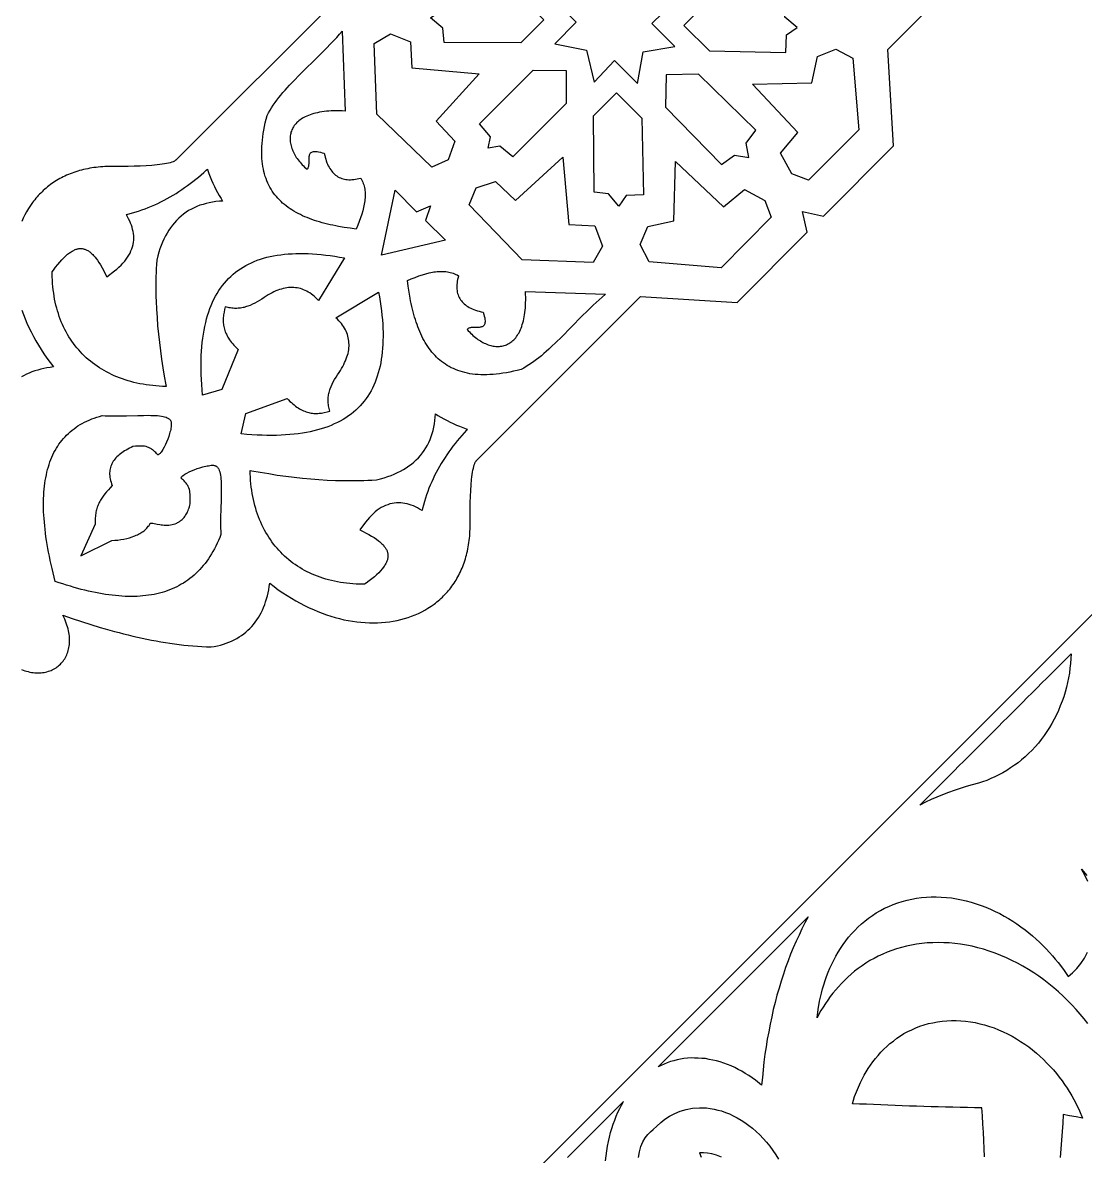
# Model space of a CAD drawing. Extents: x -535 to 1345, y -535 to 535.
# Drawn here: x 117.2 to 240.1, y -316.7 to -185.6 of the extents above; entities that cross this region are included whole.
import ezdxf

# ---------------------------------------------------------------- set-up
doc = ezdxf.new("R2010")
doc.units = 0
doc.layers.add('LAYER_1', color=18, linetype='CONTINUOUS')
doc.layers.add('LAYER_10', color=174, linetype='CONTINUOUS')

msp = doc.modelspace()

# ---------------------------------------------------------------- linework, layer by layer
at = {"layer": 'LAYER_1'}
for points in [[(182.05, -182.05), (182.04, -182.09), (178.45, -182.74), (181.27, -185.56), (178.79, -188.04), (182.47, -188.79), (183.33, -192.48), (185.69, -189.99), (188.36, -192.65), (188.99, -188.99), (192.65, -188.36), (189.99, -185.69), (192.48, -183.33), (188.79, -182.47), (188.04, -178.79), (185.56, -181.27), (182.74, -178.45), (182.09, -182.04)], [(174.56, -182.35), (177.51, -185.3), (174.85, -187.96), (166, -187.89), (165.83, -186.23), (164.4, -185.05), (165.64, -184.19), (165.71, -182.16)], [(196.37, -183.27), (193.71, -185.92), (196.66, -188.87), (205.51, -189.06), (205.58, -187.03), (206.83, -186.18), (205.39, -184.99), (205.22, -183.33)], [(145.51, -196.33), (145.67, -196.03), (145.85, -195.73), (146.03, -195.44), (146.23, -195.14), (146.43, -194.85), (146.65, -194.56), (146.87, -194.27), (147.1, -193.99), (147.34, -193.7), (147.59, -193.42), (147.85, -193.13), (148.11, -192.85), (148.66, -192.28), (149.22, -191.7), (151.66, -189.29), (152.29, -188.65), (152.93, -187.99), (153.25, -187.65), (153.57, -187.31), (153.88, -186.95), (154.2, -186.6), (154.53, -195.83), (154.19, -195.81), (153.86, -195.81), (153.54, -195.81), (153.24, -195.81), (152.94, -195.82), (152.65, -195.84), (152.37, -195.86), (152.1, -195.89), (151.84, -195.93), (151.59, -195.97), (151.35, -196.02), (151.12, -196.07), (150.9, -196.13), (150.69, -196.19), (150.49, -196.26), (150.29, -196.33), (150.11, -196.41), (149.93, -196.49), (149.77, -196.57), (149.61, -196.66), (149.46, -196.76), (149.32, -196.86), (149.19, -196.96), (149.06, -197.06), (148.95, -197.17), (148.84, -197.29), (148.74, -197.4), (148.65, -197.52), (148.57, -197.64), (148.49, -197.76), (148.43, -197.89), (148.37, -198.02), (148.32, -198.15), (148.27, -198.28), (148.24, -198.42), (148.21, -198.56), (148.19, -198.7), (148.18, -198.84), (148.17, -198.98), (148.17, -199.12), (148.18, -199.27), (148.19, -199.41), (148.22, -199.56), (148.25, -199.71), (148.28, -199.86), (148.32, -200), (148.37, -200.15), (148.43, -200.3), (148.49, -200.45), (148.56, -200.6), (148.63, -200.74), (148.71, -200.89), (148.8, -201.04), (148.89, -201.19), (148.99, -201.33), (149.1, -201.47), (149.21, -201.62), (149.33, -201.76), (149.45, -201.9), (149.58, -202.04), (149.71, -202.18), (149.85, -202.31), (149.99, -202.44), (150.14, -202.57), (150.2, -202.51), (150.25, -202.44), (150.28, -202.36), (150.31, -202.28), (150.33, -202.19), (150.34, -202.1), (150.36, -201.9), (150.36, -201.48), (150.36, -201.27), (150.37, -201.17), (150.38, -201.08), (150.4, -200.99), (150.42, -200.9), (150.45, -200.82), (150.5, -200.75), (150.55, -200.68), (150.61, -200.63), (150.69, -200.58), (150.78, -200.54), (150.88, -200.52), (151.01, -200.5), (151.14, -200.5), (151.3, -200.52), (151.47, -200.54), (151.67, -200.59), (151.89, -200.65), (152.13, -200.72), (152.18, -200.96), (152.23, -201.18), (152.29, -201.39), (152.36, -201.6), (152.43, -201.8), (152.51, -201.98), (152.59, -202.16), (152.68, -202.33), (152.77, -202.49), (152.87, -202.64), (152.98, -202.78), (153.08, -202.91), (153.2, -203.03), (153.32, -203.14), (153.44, -203.25), (153.57, -203.34), (153.7, -203.43), (153.84, -203.5), (153.99, -203.57), (154.14, -203.62), (154.29, -203.67), (154.45, -203.71), (154.62, -203.74), (154.79, -203.76), (154.97, -203.77), (155.15, -203.77), (155.33, -203.76), (155.53, -203.74), (155.72, -203.72), (155.92, -203.68), (156.13, -203.63), (156.34, -203.58), (156.43, -203.73), (156.5, -203.89), (156.57, -204.05), (156.63, -204.21), (156.68, -204.37), (156.73, -204.53), (156.77, -204.69), (156.8, -204.85), (156.82, -205.02), (156.84, -205.18), (156.85, -205.35), (156.85, -205.52), (156.85, -205.7), (156.84, -205.87), (156.83, -206.05), (156.81, -206.23), (156.78, -206.41), (156.75, -206.59), (156.71, -206.78), (156.67, -206.97), (156.57, -207.36), (156.46, -207.76), (156.32, -208.17), (156.17, -208.59), (156, -209.03), (155.81, -209.48), (155.12, -209.39), (154.44, -209.29), (153.77, -209.17), (153.45, -209.11), (153.12, -209.04), (152.81, -208.97), (152.49, -208.9), (152.18, -208.82), (151.88, -208.74), (151.58, -208.65), (151.28, -208.56), (150.99, -208.47), (150.7, -208.37), (150.42, -208.27), (150.15, -208.16), (149.88, -208.05), (149.61, -207.93), (149.36, -207.81), (149.1, -207.68), (148.86, -207.55), (148.62, -207.41), (148.38, -207.27), (148.16, -207.12), (147.94, -206.97), (147.72, -206.81), (147.51, -206.64), (147.31, -206.47), (147.12, -206.29), (146.93, -206.11), (146.75, -205.92), (146.58, -205.72), (146.42, -205.52), (146.26, -205.31), (146.11, -205.1), (145.97, -204.87), (145.84, -204.64), (145.71, -204.41), (145.6, -204.16), (145.49, -203.91), (145.39, -203.65), (145.3, -203.39), (145.22, -203.11), (145.14, -202.83), (145.08, -202.54), (145.03, -202.25), (144.98, -201.94), (144.95, -201.63), (144.92, -201.31), (144.9, -200.98), (144.9, -200.64), (144.9, -200.29), (144.91, -199.94), (144.94, -199.57), (144.97, -199.2), (145.01, -198.82), (145.07, -198.43), (145.14, -198.03), (145.21, -197.62), (145.3, -197.2), (145.4, -196.77)], [(162.11, -187.81), (162.26, -190.83), (170.05, -191.52), (165.05, -197), (167.23, -199.31), (166.45, -201.48), (164.55, -202.33), (158.19, -196.2), (157.89, -188.01), (159.78, -186.91)], [(201.65, -192.74), (208.52, -192.55), (209.17, -189.54), (211.27, -188.66), (213.26, -189.7), (213.95, -198.01), (208.12, -203.81), (206.18, -203.08), (204.89, -200.71), (206.89, -198.31)], [(176.28, -191.12), (180.09, -191.13), (180.09, -191.15), (180.11, -194.95), (173.92, -201.13), (172.42, -199.88), (171.08, -200.14), (171.35, -198.8), (170.09, -197.3)], [(191.65, -191.65), (191.57, -195.4), (198.06, -202.02), (199.56, -200.92), (201.22, -201.22), (200.92, -199.56), (202.02, -198.06), (195.4, -191.57)], [(183.27, -196.37), (185.92, -193.71), (188.87, -196.66), (189.06, -205.51), (187.03, -205.58), (186.18, -206.83), (184.99, -205.39), (183.33, -205.22)], [(171.91, -203.99), (174.23, -206.17), (179.71, -201.17), (180.4, -208.96), (183.41, -209.12), (184.31, -211.45), (183.21, -213.33), (175.02, -213.03), (168.88, -206.66), (169.68, -204.71)], [(198.31, -206.89), (200.71, -204.89), (203.08, -206.18), (203.81, -208.12), (198.01, -213.95), (189.7, -213.26), (188.66, -211.27), (189.54, -209.17), (192.55, -208.52), (192.74, -201.65)], [(122.75, -212.17), (122.85, -212.1), (122.95, -212.04), (123.05, -211.99), (123.15, -211.94), (123.24, -211.89), (123.33, -211.86), (123.42, -211.82), (123.51, -211.8), (123.59, -211.77), (123.67, -211.76), (123.75, -211.74), (123.83, -211.73), (123.91, -211.73), (123.99, -211.73), (124.06, -211.73), (124.14, -211.74), (124.22, -211.75), (124.29, -211.77), (124.37, -211.79), (124.44, -211.81), (124.52, -211.84), (124.6, -211.88), (124.68, -211.91), (124.76, -211.96), (124.84, -212.01), (124.92, -212.06), (125.01, -212.13), (125.09, -212.19), (125.18, -212.27), (125.26, -212.35), (125.35, -212.43), (125.44, -212.52), (125.52, -212.62), (125.61, -212.72), (125.7, -212.83), (125.88, -213.08), (126.06, -213.34), (126.24, -213.63), (126.42, -213.95), (126.96, -214.99), (127.86, -214.32), (128.13, -214.1), (128.38, -213.88), (128.62, -213.66), (128.84, -213.43), (129.04, -213.2), (129.22, -212.97), (129.38, -212.74), (129.53, -212.5), (129.66, -212.26), (129.77, -212.01), (129.87, -211.77), (129.95, -211.52), (130.01, -211.27), (130.05, -211.01), (130.08, -210.76), (130.08, -210.51), (130.08, -210.26), (130.05, -210.01), (130.01, -209.76), (129.96, -209.51), (129.89, -209.27), (129.81, -209.03), (129.72, -208.79), (129.62, -208.55), (129.5, -208.31), (129.37, -208.08), (129.24, -207.85), (129.2, -207.79), (129.42, -207.74), (129.83, -207.63), (130.22, -207.52), (130.62, -207.4), (131.01, -207.27), (131.39, -207.13), (131.77, -206.99), (132.14, -206.84), (132.51, -206.68), (132.88, -206.51), (133.24, -206.33), (133.59, -206.15), (133.95, -205.96), (134.29, -205.76), (134.64, -205.56), (134.98, -205.35), (135.31, -205.13), (135.65, -204.91), (135.97, -204.68), (136.3, -204.45), (136.62, -204.21), (136.94, -203.96), (137.25, -203.71), (137.57, -203.46), (137.87, -203.2), (138.18, -202.93), (138.48, -202.66), (138.6, -202.56), (138.64, -202.69), (138.78, -203.07), (138.93, -203.45), (139.08, -203.81), (139.25, -204.18), (139.42, -204.54), (139.6, -204.9), (139.79, -205.26), (139.98, -205.61), (140.19, -205.95), (140.36, -206.24), (139.99, -206.26), (139.59, -206.3), (139.2, -206.36), (138.83, -206.43), (138.46, -206.51), (138.1, -206.62), (137.75, -206.73), (137.4, -206.86), (137.07, -207.01), (136.75, -207.17), (136.44, -207.35), (136.14, -207.54), (135.85, -207.75), (135.57, -207.98), (135.3, -208.22), (135.05, -208.47), (134.8, -208.74), (134.57, -209.02), (134.35, -209.32), (134.14, -209.62), (133.94, -209.95), (133.75, -210.28), (133.58, -210.63), (133.41, -211), (133.26, -211.37), (133.12, -211.76), (132.99, -212.16), (132.87, -212.58), (132.74, -213.06), (132.71, -213.58), (132.69, -214.05), (132.67, -214.51), (132.66, -214.98), (132.65, -215.45), (132.65, -215.91), (132.65, -216.39), (132.65, -216.86), (132.66, -217.33), (132.68, -217.8), (132.72, -218.75), (132.78, -219.71), (132.85, -220.67), (132.94, -221.63), (133.05, -222.6), (133.17, -223.57), (133.31, -224.54), (133.46, -225.52), (133.62, -226.5), (133.8, -227.48), (133.84, -227.68), (133.83, -227.68), (133.43, -227.67), (133.04, -227.65), (132.66, -227.62), (132.28, -227.58), (131.9, -227.54), (131.53, -227.49), (131.17, -227.43), (130.81, -227.36), (130.46, -227.29), (130.11, -227.21), (129.77, -227.12), (129.43, -227.02), (129.1, -226.92), (128.77, -226.81), (128.45, -226.69), (128.14, -226.57), (127.83, -226.44), (127.53, -226.3), (127.23, -226.15), (126.94, -226), (126.66, -225.85), (126.38, -225.68), (126.11, -225.51), (125.84, -225.33), (125.58, -225.15), (125.32, -224.96), (125.08, -224.76), (124.83, -224.56), (124.6, -224.35), (124.37, -224.14), (124.14, -223.91), (123.93, -223.69), (123.72, -223.45), (123.51, -223.22), (123.32, -222.97), (123.13, -222.72), (122.94, -222.46), (122.76, -222.2), (122.59, -221.93), (122.43, -221.66), (122.27, -221.38), (122.12, -221.09), (121.98, -220.8), (121.84, -220.5), (121.71, -220.2), (121.59, -219.89), (121.48, -219.58), (121.37, -219.26), (121.27, -218.94), (121.18, -218.61), (121.09, -218.27), (121.01, -217.93), (120.94, -217.58), (120.88, -217.23), (120.83, -216.88), (120.78, -216.52), (120.74, -216.15), (120.71, -215.78), (120.69, -215.4), (120.67, -215.02), (120.67, -214.63), (120.67, -214.44), (120.8, -214.24), (121.05, -213.9), (121.29, -213.59), (121.53, -213.3), (121.77, -213.04), (122, -212.8), (122.22, -212.59), (122.44, -212.4), (122.65, -212.24)], [(160.33, -204.99), (162.8, -207.47), (164.42, -206.81), (163.85, -208.49), (166.14, -210.78), (158.75, -212.48)], [(154.45, -212.81), (151.47, -217.75), (151.31, -217.58), (151.14, -217.42), (150.98, -217.27), (150.81, -217.13), (150.64, -216.99), (150.46, -216.87), (150.28, -216.76), (150.11, -216.66), (149.93, -216.57), (149.74, -216.5), (149.56, -216.43), (149.37, -216.37), (149.18, -216.32), (148.99, -216.28), (148.79, -216.26), (148.6, -216.24), (148.4, -216.23), (148.2, -216.24), (148, -216.25), (147.79, -216.27), (147.59, -216.31), (147.38, -216.36), (147.17, -216.41), (146.95, -216.48), (146.74, -216.55), (146.52, -216.64), (146.3, -216.74), (146.08, -216.85), (145.85, -216.96), (145.62, -217.09), (145.4, -217.23), (145.16, -217.38), (144.89, -217.57), (144.62, -217.74), (144.35, -217.9), (144.08, -218.05), (143.82, -218.18), (143.55, -218.3), (143.27, -218.41), (143.14, -218.45), (143, -218.49), (142.86, -218.53), (142.73, -218.56), (142.59, -218.59), (142.45, -218.61), (142.31, -218.63), (142.17, -218.64), (142.02, -218.65), (141.88, -218.65), (141.73, -218.65), (141.59, -218.64), (141.44, -218.62), (141.29, -218.6), (141.14, -218.58), (140.99, -218.54), (140.83, -218.5), (140.68, -218.46), (140.6, -218.78), (140.53, -219.09), (140.47, -219.4), (140.46, -219.55), (140.44, -219.71), (140.43, -219.86), (140.43, -220.01), (140.43, -220.16), (140.44, -220.31), (140.45, -220.46), (140.47, -220.61), (140.49, -220.75), (140.53, -220.9), (140.57, -221.05), (140.61, -221.2), (140.67, -221.35), (140.73, -221.5), (140.8, -221.65), (140.88, -221.81), (140.96, -221.96), (141.06, -222.11), (141.16, -222.27), (141.28, -222.43), (141.4, -222.58), (141.53, -222.74), (141.67, -222.9), (141.82, -223.07), (141.99, -223.23), (142.16, -223.4), (140.26, -228.05), (138.05, -228.69), (138, -228.07), (137.95, -227.47), (137.92, -226.88), (137.9, -226.3), (137.88, -225.73), (137.88, -225.17), (137.89, -224.63), (137.9, -224.1), (137.93, -223.58), (137.97, -223.08), (138.02, -222.58), (138.07, -222.1), (138.14, -221.63), (138.22, -221.17), (138.31, -220.73), (138.41, -220.29), (138.51, -219.87), (138.63, -219.46), (138.76, -219.06), (138.9, -218.68), (139.04, -218.3), (139.2, -217.94), (139.37, -217.59), (139.54, -217.25), (139.73, -216.92), (139.93, -216.6), (140.13, -216.3), (140.35, -216), (140.57, -215.72), (140.81, -215.45), (141.05, -215.19), (141.31, -214.95), (141.57, -214.71), (141.85, -214.48), (142.13, -214.27), (142.42, -214.07), (142.73, -213.88), (143.04, -213.7), (143.36, -213.53), (143.69, -213.37), (144.03, -213.22), (144.38, -213.09), (144.74, -212.96), (145.11, -212.85), (145.49, -212.74), (145.88, -212.65), (146.27, -212.57), (146.68, -212.5), (147.1, -212.44), (147.52, -212.39), (147.96, -212.35), (148.4, -212.33), (148.85, -212.31), (149.32, -212.3), (149.79, -212.31), (150.27, -212.32), (150.76, -212.35), (151.26, -212.38), (151.77, -212.43), (152.29, -212.48), (152.81, -212.55), (153.35, -212.63), (153.89, -212.72)], [(175.39, -216.69), (184.63, -217.02), (184.27, -217.34), (183.92, -217.66), (183.57, -217.97), (183.23, -218.29), (182.57, -218.93), (181.93, -219.56), (179.52, -222), (178.95, -222.57), (178.37, -223.11), (178.09, -223.37), (177.8, -223.63), (177.52, -223.88), (177.23, -224.12), (176.95, -224.35), (176.66, -224.58), (176.37, -224.79), (176.08, -225), (175.79, -225.19), (175.49, -225.38), (175.19, -225.55), (174.89, -225.71), (174.45, -225.82), (174.02, -225.92), (173.6, -226.01), (173.19, -226.09), (172.79, -226.15), (172.4, -226.21), (172.02, -226.25), (171.65, -226.29), (171.28, -226.31), (170.93, -226.32), (170.58, -226.33), (170.24, -226.32), (169.91, -226.3), (169.59, -226.28), (169.28, -226.24), (168.97, -226.2), (168.68, -226.14), (168.39, -226.08), (168.11, -226), (167.83, -225.92), (167.57, -225.83), (167.31, -225.73), (167.06, -225.62), (166.81, -225.51), (166.58, -225.38), (166.35, -225.25), (166.13, -225.11), (165.91, -224.96), (165.7, -224.8), (165.5, -224.64), (165.3, -224.47), (165.11, -224.29), (164.93, -224.1), (164.75, -223.91), (164.58, -223.71), (164.41, -223.5), (164.25, -223.29), (164.1, -223.07), (163.95, -222.84), (163.81, -222.6), (163.67, -222.36), (163.54, -222.12), (163.41, -221.87), (163.29, -221.61), (163.17, -221.34), (163.06, -221.07), (162.95, -220.8), (162.85, -220.52), (162.75, -220.23), (162.66, -219.94), (162.57, -219.65), (162.48, -219.35), (162.4, -219.04), (162.32, -218.73), (162.25, -218.42), (162.18, -218.1), (162.11, -217.77), (162.05, -217.45), (161.94, -216.78), (161.83, -216.1), (161.74, -215.41), (162.19, -215.22), (162.63, -215.06), (163.06, -214.9), (163.47, -214.77), (163.86, -214.65), (164.25, -214.55), (164.44, -214.51), (164.63, -214.47), (164.81, -214.44), (164.99, -214.41), (165.17, -214.39), (165.35, -214.38), (165.53, -214.37), (165.7, -214.37), (165.87, -214.37), (166.04, -214.38), (166.2, -214.4), (166.37, -214.42), (166.53, -214.46), (166.7, -214.49), (166.86, -214.54), (167.02, -214.59), (167.17, -214.65), (167.33, -214.72), (167.49, -214.79), (167.64, -214.88), (167.59, -215.09), (167.54, -215.3), (167.51, -215.5), (167.48, -215.7), (167.46, -215.89), (167.45, -216.07), (167.45, -216.26), (167.46, -216.43), (167.48, -216.6), (167.51, -216.77), (167.55, -216.93), (167.6, -217.08), (167.66, -217.23), (167.72, -217.38), (167.8, -217.52), (167.88, -217.65), (167.98, -217.78), (168.08, -217.91), (168.19, -218.02), (168.31, -218.14), (168.44, -218.25), (168.58, -218.35), (168.73, -218.45), (168.89, -218.54), (169.06, -218.63), (169.24, -218.71), (169.43, -218.79), (169.62, -218.86), (169.83, -218.93), (170.04, -218.99), (170.27, -219.05), (170.5, -219.1), (170.58, -219.34), (170.63, -219.55), (170.68, -219.75), (170.71, -219.92), (170.72, -220.08), (170.72, -220.22), (170.7, -220.34), (170.68, -220.44), (170.64, -220.53), (170.6, -220.61), (170.54, -220.67), (170.47, -220.73), (170.4, -220.77), (170.32, -220.8), (170.24, -220.83), (170.15, -220.84), (170.05, -220.86), (169.95, -220.86), (169.74, -220.87), (169.33, -220.87), (169.13, -220.88), (169.03, -220.89), (168.94, -220.91), (168.86, -220.94), (168.78, -220.98), (168.71, -221.02), (168.65, -221.08), (168.78, -221.23), (168.91, -221.37), (169.05, -221.51), (169.18, -221.64), (169.32, -221.77), (169.46, -221.9), (169.6, -222.01), (169.75, -222.12), (169.89, -222.23), (170.04, -222.33), (170.18, -222.42), (170.33, -222.51), (170.48, -222.59), (170.63, -222.66), (170.77, -222.73), (170.92, -222.79), (171.07, -222.85), (171.22, -222.9), (171.37, -222.94), (171.51, -222.98), (171.66, -223.01), (171.81, -223.03), (171.95, -223.04), (172.1, -223.05), (172.24, -223.05), (172.38, -223.05), (172.52, -223.03), (172.66, -223.01), (172.8, -222.98), (172.94, -222.95), (173.07, -222.9), (173.2, -222.85), (173.33, -222.79), (173.46, -222.73), (173.58, -222.65), (173.7, -222.57), (173.82, -222.48), (173.94, -222.38), (174.05, -222.27), (174.16, -222.16), (174.26, -222.04), (174.37, -221.9), (174.46, -221.76), (174.56, -221.61), (174.65, -221.46), (174.73, -221.29), (174.81, -221.11), (174.89, -220.93), (174.96, -220.74), (175.03, -220.53), (175.09, -220.32), (175.15, -220.1), (175.2, -219.87), (175.25, -219.63), (175.29, -219.38), (175.33, -219.12), (175.36, -218.85), (175.38, -218.57), (175.4, -218.29), (175.41, -217.99), (175.42, -217.68), (175.42, -217.36), (175.41, -217.03)], [(153.47, -219.75), (158.41, -216.77), (158.51, -217.33), (158.59, -217.87), (158.67, -218.41), (158.74, -218.94), (158.79, -219.45), (158.84, -219.96), (158.88, -220.46), (158.9, -220.95), (158.92, -221.43), (158.92, -221.91), (158.91, -222.37), (158.9, -222.82), (158.87, -223.27), (158.83, -223.7), (158.78, -224.13), (158.72, -224.54), (158.65, -224.95), (158.57, -225.35), (158.48, -225.73), (158.37, -226.11), (158.26, -226.48), (158.14, -226.84), (158, -227.19), (157.85, -227.53), (157.7, -227.86), (157.53, -228.18), (157.35, -228.5), (157.15, -228.8), (156.95, -229.09), (156.74, -229.38), (156.51, -229.65), (156.28, -229.91), (156.03, -230.17), (155.77, -230.41), (155.5, -230.65), (155.22, -230.87), (154.92, -231.09), (154.62, -231.3), (154.3, -231.49), (153.98, -231.68), (153.64, -231.86), (153.28, -232.02), (152.92, -232.18), (152.55, -232.33), (152.16, -232.46), (151.76, -232.59), (151.35, -232.71), (150.93, -232.82), (150.5, -232.91), (150.05, -233), (149.59, -233.08), (149.12, -233.15), (148.64, -233.21), (148.15, -233.25), (147.64, -233.29), (147.12, -233.32), (146.59, -233.34), (146.05, -233.34), (145.49, -233.34), (144.93, -233.33), (144.35, -233.3), (143.75, -233.27), (143.15, -233.23), (142.53, -233.17), (143.06, -230.82), (147.82, -229.06), (147.99, -229.24), (148.15, -229.4), (148.32, -229.55), (148.48, -229.69), (148.64, -229.82), (148.8, -229.95), (148.95, -230.06), (149.11, -230.16), (149.26, -230.26), (149.42, -230.34), (149.57, -230.42), (149.72, -230.49), (149.87, -230.55), (150.02, -230.61), (150.17, -230.66), (150.32, -230.7), (150.47, -230.73), (150.62, -230.75), (150.77, -230.77), (150.92, -230.79), (151.06, -230.79), (151.21, -230.8), (151.36, -230.79), (151.52, -230.78), (151.67, -230.77), (151.82, -230.75), (152.13, -230.7), (152.44, -230.63), (152.76, -230.54), (152.72, -230.39), (152.68, -230.23), (152.65, -230.08), (152.62, -229.93), (152.6, -229.78), (152.58, -229.63), (152.58, -229.49), (152.57, -229.34), (152.57, -229.2), (152.58, -229.06), (152.59, -228.91), (152.61, -228.77), (152.63, -228.63), (152.66, -228.5), (152.69, -228.36), (152.73, -228.22), (152.77, -228.08), (152.81, -227.95), (152.92, -227.68), (153.04, -227.41), (153.17, -227.14), (153.32, -226.87), (153.48, -226.6), (153.66, -226.33), (153.84, -226.06), (153.99, -225.83), (154.13, -225.6), (154.26, -225.37), (154.38, -225.15), (154.48, -224.92), (154.58, -224.7), (154.67, -224.49), (154.75, -224.27), (154.81, -224.06), (154.87, -223.85), (154.91, -223.64), (154.95, -223.43), (154.97, -223.22), (154.99, -223.02), (154.99, -222.82), (154.98, -222.62), (154.97, -222.43), (154.94, -222.23), (154.9, -222.04), (154.85, -221.85), (154.8, -221.66), (154.73, -221.48), (154.65, -221.3), (154.56, -221.12), (154.46, -220.94), (154.35, -220.76), (154.23, -220.59), (154.1, -220.41), (153.96, -220.24), (153.8, -220.08), (153.64, -219.91)], [(126.44, -231.05), (126.79, -231.07), (127.14, -231.08), (127.85, -231.09), (128.55, -231.09), (129.25, -231.07), (130.58, -231.03), (131.21, -231.02), (131.8, -231.01), (132.08, -231.02), (132.35, -231.02), (132.6, -231.04), (132.84, -231.05), (133.07, -231.08), (133.28, -231.11), (133.48, -231.14), (133.66, -231.19), (133.83, -231.24), (133.97, -231.3), (134.04, -231.34), (134.1, -231.37), (134.16, -231.41), (134.21, -231.46), (134.25, -231.5), (134.29, -231.55), (134.33, -231.6), (134.36, -231.65), (134.38, -231.71), (134.4, -231.77), (134.41, -231.83), (134.42, -231.9), (134.42, -232.04), (134.42, -232.18), (134.4, -232.33), (134.38, -232.49), (134.36, -232.64), (134.32, -232.8), (134.28, -232.97), (134.24, -233.13), (134.14, -233.46), (134.02, -233.79), (133.89, -234.11), (133.75, -234.41), (133.61, -234.69), (133.46, -234.95), (133.32, -235.17), (133.26, -235.26), (133.19, -235.35), (133.13, -235.42), (133.07, -235.48), (133.02, -235.52), (132.97, -235.56), (132.93, -235.58), (132.89, -235.58), (132.87, -235.57), (132.85, -235.56), (132.84, -235.55), (132.83, -235.53), (132.73, -235.42), (132.63, -235.32), (132.53, -235.22), (132.43, -235.14), (132.34, -235.06), (132.24, -234.99), (132.15, -234.92), (132.05, -234.86), (131.96, -234.81), (131.87, -234.77), (131.78, -234.73), (131.69, -234.69), (131.6, -234.66), (131.51, -234.64), (131.33, -234.6), (131.15, -234.58), (130.98, -234.57), (130.81, -234.57), (130.64, -234.58), (130.31, -234.6), (129.98, -234.62), (129.78, -234.72), (129.58, -234.82), (129.39, -234.92), (129.21, -235.03), (129.03, -235.13), (128.87, -235.24), (128.71, -235.35), (128.55, -235.46), (128.41, -235.58), (128.28, -235.7), (128.15, -235.82), (128.03, -235.94), (127.92, -236.07), (127.82, -236.2), (127.72, -236.33), (127.64, -236.47), (127.56, -236.61), (127.5, -236.75), (127.44, -236.89), (127.39, -237.04), (127.35, -237.2), (127.32, -237.35), (127.31, -237.51), (127.3, -237.68), (127.3, -237.84), (127.31, -238.02), (127.33, -238.19), (127.37, -238.37), (127.41, -238.56), (127.46, -238.75), (127.53, -238.94), (127.6, -239.14), (127.37, -239.39), (127.15, -239.63), (126.94, -239.87), (126.74, -240.11), (126.56, -240.35), (126.39, -240.59), (126.24, -240.84), (126.17, -240.97), (126.1, -241.1), (126.04, -241.23), (125.98, -241.37), (125.92, -241.5), (125.87, -241.64), (125.83, -241.78), (125.79, -241.93), (125.75, -242.08), (125.72, -242.23), (125.69, -242.38), (125.67, -242.54), (125.65, -242.71), (125.64, -242.88), (125.63, -243.05), (125.62, -243.23), (125.63, -243.41), (125.63, -243.6), (123.97, -247.26), (127.54, -245.5), (127.89, -245.47), (128.25, -245.44), (128.6, -245.39), (128.94, -245.33), (129.28, -245.25), (129.61, -245.17), (129.92, -245.07), (130.08, -245.01), (130.23, -244.96), (130.37, -244.89), (130.52, -244.83), (130.65, -244.76), (130.79, -244.69), (130.92, -244.61), (131.04, -244.53), (131.16, -244.44), (131.28, -244.36), (131.39, -244.26), (131.49, -244.17), (131.59, -244.07), (131.69, -243.96), (131.77, -243.85), (131.86, -243.74), (131.93, -243.62), (132, -243.5), (132.05, -243.49), (132.12, -243.48), (132.2, -243.49), (132.29, -243.5), (132.79, -243.59), (133.1, -243.64), (133.26, -243.67), (133.43, -243.69), (133.6, -243.7), (133.78, -243.71), (133.96, -243.71), (134.15, -243.7), (134.33, -243.68), (134.52, -243.65), (134.7, -243.61), (134.89, -243.55), (135.07, -243.47), (135.16, -243.43), (135.25, -243.38), (135.33, -243.33), (135.42, -243.27), (135.51, -243.21), (135.59, -243.14), (135.67, -243.07), (135.75, -242.99), (135.83, -242.91), (135.91, -242.82), (135.98, -242.73), (136.05, -242.62), (136.12, -242.52), (136.19, -242.4), (136.25, -242.28), (136.32, -242.16), (136.38, -242.02), (136.43, -241.88), (136.49, -241.73), (136.54, -241.58), (136.59, -241.41), (136.63, -241.24), (136.63, -240.86), (136.63, -240.48), (136.62, -240.3), (136.61, -240.12), (136.59, -239.94), (136.56, -239.77), (136.52, -239.59), (136.46, -239.41), (136.42, -239.32), (136.38, -239.23), (136.33, -239.15), (136.28, -239.06), (136.22, -238.97), (136.15, -238.88), (136.08, -238.79), (136, -238.69), (135.92, -238.6), (135.83, -238.51), (135.73, -238.42), (135.62, -238.32), (135.59, -238.3), (135.58, -238.28), (135.57, -238.26), (135.58, -238.23), (135.6, -238.18), (135.63, -238.13), (135.68, -238.08), (135.74, -238.03), (135.82, -237.97), (136, -237.84), (136.23, -237.71), (136.49, -237.57), (136.77, -237.44), (137.08, -237.31), (137.41, -237.18), (137.74, -237.07), (138.08, -236.97), (138.25, -236.93), (138.41, -236.89), (138.57, -236.86), (138.73, -236.84), (138.89, -236.82), (139.04, -236.8), (139.19, -236.8), (139.32, -236.8), (139.39, -236.81), (139.45, -236.82), (139.51, -236.84), (139.57, -236.86), (139.62, -236.89), (139.67, -236.93), (139.72, -236.97), (139.77, -237.02), (139.81, -237.07), (139.85, -237.12), (139.89, -237.18), (139.92, -237.25), (139.98, -237.39), (140.03, -237.56), (140.08, -237.74), (140.12, -237.94), (140.15, -238.15), (140.17, -238.38), (140.19, -238.62), (140.2, -238.88), (140.21, -239.14), (140.21, -239.42), (140.2, -240.01), (140.19, -240.64), (140.15, -241.97), (140.14, -242.67), (140.13, -243.37), (140.14, -244.08), (140.15, -244.43), (140.17, -244.78), (140.03, -245.14), (139.89, -245.48), (139.74, -245.81), (139.58, -246.13), (139.42, -246.45), (139.25, -246.75), (139.08, -247.05), (138.9, -247.33), (138.72, -247.61), (138.53, -247.88), (138.33, -248.14), (138.13, -248.39), (137.93, -248.63), (137.72, -248.86), (137.5, -249.09), (137.28, -249.3), (137.06, -249.51), (136.83, -249.71), (136.59, -249.89), (136.35, -250.07), (136.1, -250.25), (135.85, -250.41), (135.59, -250.56), (135.33, -250.71), (135.07, -250.85), (134.79, -250.98), (134.52, -251.1), (134.24, -251.21), (133.95, -251.32), (133.66, -251.41), (133.36, -251.5), (133.06, -251.58), (132.75, -251.66), (132.44, -251.72), (132.13, -251.78), (131.81, -251.83), (131.48, -251.87), (131.15, -251.9), (130.82, -251.93), (130.48, -251.95), (130.14, -251.96), (129.79, -251.96), (129.43, -251.96), (129.08, -251.95), (128.71, -251.93), (128.35, -251.9), (127.98, -251.87), (127.6, -251.83), (127.22, -251.78), (126.84, -251.72), (126.45, -251.66), (126.06, -251.59), (125.66, -251.51), (125.26, -251.43), (124.85, -251.34), (124.44, -251.24), (124.02, -251.14), (123.61, -251.03), (123.18, -250.91), (122.76, -250.79), (122.32, -250.66), (121.89, -250.52), (121.45, -250.38), (121.01, -250.23), (120.88, -249.73), (120.75, -249.23), (120.64, -248.74), (120.53, -248.26), (120.43, -247.79), (120.33, -247.32), (120.24, -246.85), (120.16, -246.4), (120.08, -245.94), (120.01, -245.5), (119.94, -245.06), (119.88, -244.63), (119.83, -244.2), (119.79, -243.78), (119.75, -243.36), (119.72, -242.96), (119.69, -242.55), (119.67, -242.16), (119.66, -241.77), (119.66, -241.39), (119.66, -241.01), (119.67, -240.64), (119.68, -240.28), (119.7, -239.92), (119.73, -239.57), (119.77, -239.22), (119.81, -238.88), (119.86, -238.55), (119.92, -238.23), (119.98, -237.91), (120.05, -237.6), (120.13, -237.29), (120.21, -236.99), (120.3, -236.7), (120.4, -236.41), (120.5, -236.13), (120.62, -235.86), (120.74, -235.59), (120.86, -235.33), (121, -235.08), (121.14, -234.83), (121.29, -234.59), (121.44, -234.36), (121.61, -234.13), (121.78, -233.91), (121.95, -233.7), (122.14, -233.5), (122.33, -233.3), (122.53, -233.1), (122.74, -232.92), (122.95, -232.74), (123.18, -232.57), (123.41, -232.4), (123.64, -232.25), (123.89, -232.09), (124.14, -231.95), (124.4, -231.81), (124.67, -231.68), (124.94, -231.56), (125.23, -231.44), (125.52, -231.34), (125.82, -231.23), (126.12, -231.14)], [(163.49, -241.8), (163.43, -242.02), (163.37, -241.98), (163.14, -241.85), (162.91, -241.72), (162.67, -241.61), (162.43, -241.5), (162.19, -241.41), (161.95, -241.33), (161.71, -241.26), (161.46, -241.21), (161.21, -241.17), (160.96, -241.15), (160.71, -241.14), (160.46, -241.15), (160.21, -241.17), (159.96, -241.21), (159.7, -241.27), (159.46, -241.35), (159.21, -241.45), (158.96, -241.56), (158.72, -241.69), (158.49, -241.84), (158.25, -242), (158.02, -242.19), (157.79, -242.39), (157.57, -242.6), (157.34, -242.84), (157.12, -243.09), (156.91, -243.36), (156.23, -244.26), (157.27, -244.8), (157.59, -244.98), (157.88, -245.16), (158.15, -245.34), (158.39, -245.52), (158.5, -245.61), (158.6, -245.7), (158.7, -245.79), (158.79, -245.87), (158.88, -245.96), (158.96, -246.05), (159.03, -246.13), (159.1, -246.22), (159.16, -246.3), (159.21, -246.38), (159.26, -246.46), (159.31, -246.54), (159.35, -246.62), (159.38, -246.7), (159.41, -246.78), (159.43, -246.86), (159.45, -246.93), (159.47, -247.01), (159.48, -247.08), (159.49, -247.16), (159.49, -247.23), (159.49, -247.31), (159.49, -247.39), (159.48, -247.47), (159.47, -247.55), (159.45, -247.63), (159.43, -247.72), (159.4, -247.8), (159.37, -247.89), (159.33, -247.98), (159.29, -248.08), (159.24, -248.17), (159.18, -248.27), (159.12, -248.37), (159.06, -248.47), (158.99, -248.57), (158.82, -248.78), (158.63, -249), (158.42, -249.23), (158.18, -249.45), (157.92, -249.69), (157.63, -249.93), (157.32, -250.17), (156.98, -250.42), (156.78, -250.56), (156.59, -250.56), (156.2, -250.55), (155.82, -250.54), (155.44, -250.51), (155.07, -250.48), (154.71, -250.44), (154.35, -250.4), (153.99, -250.34), (153.64, -250.28), (153.29, -250.21), (152.95, -250.13), (152.62, -250.05), (152.29, -249.95), (151.96, -249.85), (151.64, -249.75), (151.33, -249.63), (151.02, -249.51), (150.72, -249.38), (150.42, -249.24), (150.13, -249.1), (149.84, -248.95), (149.56, -248.79), (149.29, -248.63), (149.02, -248.46), (148.76, -248.28), (148.5, -248.1), (148.25, -247.91), (148.01, -247.71), (147.77, -247.5), (147.53, -247.29), (147.31, -247.08), (147.09, -246.85), (146.87, -246.62), (146.66, -246.39), (146.46, -246.15), (146.26, -245.9), (146.07, -245.64), (145.89, -245.38), (145.71, -245.12), (145.54, -244.84), (145.38, -244.57), (145.22, -244.28), (145.07, -243.99), (144.92, -243.69), (144.79, -243.39), (144.65, -243.08), (144.53, -242.77), (144.41, -242.45), (144.3, -242.12), (144.2, -241.79), (144.1, -241.45), (144.02, -241.11), (143.93, -240.76), (143.86, -240.41), (143.79, -240.05), (143.73, -239.69), (143.68, -239.32), (143.64, -238.94), (143.6, -238.56), (143.58, -238.18), (143.56, -237.79), (143.54, -237.39), (143.54, -237.38), (143.74, -237.42), (144.72, -237.6), (145.7, -237.76), (146.68, -237.92), (147.66, -238.05), (148.63, -238.17), (149.59, -238.28), (150.56, -238.37), (151.51, -238.45), (152.47, -238.5), (153.42, -238.54), (153.89, -238.56), (154.37, -238.57), (154.84, -238.57), (155.31, -238.57), (155.78, -238.57), (156.24, -238.56), (156.71, -238.55), (157.18, -238.53), (157.64, -238.51), (158.16, -238.48), (158.64, -238.35), (159.06, -238.23), (159.46, -238.1), (159.85, -237.96), (160.22, -237.81), (160.59, -237.64), (160.94, -237.47), (161.27, -237.28), (161.6, -237.08), (161.91, -236.87), (162.2, -236.65), (162.49, -236.42), (162.75, -236.17), (163.01, -235.92), (163.25, -235.65), (163.47, -235.37), (163.68, -235.08), (163.87, -234.78), (164.05, -234.47), (164.21, -234.15), (164.36, -233.82), (164.49, -233.48), (164.61, -233.13), (164.71, -232.77), (164.79, -232.4), (164.86, -232.02), (164.92, -231.63), (164.96, -231.24), (164.98, -230.86), (165.27, -231.04), (165.62, -231.24), (165.97, -231.44), (166.32, -231.62), (166.68, -231.8), (167.04, -231.97), (167.41, -232.14), (167.78, -232.29), (168.15, -232.44), (168.53, -232.58), (168.66, -232.63), (168.56, -232.74), (168.29, -233.04), (168.02, -233.35), (167.76, -233.66), (167.51, -233.97), (167.26, -234.28), (167.01, -234.6), (166.77, -234.92), (166.54, -235.25), (166.31, -235.58), (166.09, -235.91), (165.87, -236.24), (165.66, -236.58), (165.46, -236.93), (165.26, -237.28), (165.07, -237.63), (164.89, -237.99), (164.72, -238.35), (164.55, -238.71), (164.39, -239.08), (164.23, -239.45), (164.09, -239.83), (163.95, -240.22), (163.82, -240.6), (163.7, -241), (163.59, -241.4)], [(221.02, -276.08), (221.58, -275.51), (222.15, -274.95), (222.71, -274.39), (223.27, -273.82), (223.84, -273.26), (224.4, -272.69), (224.97, -272.13), (225.53, -271.56), (226.1, -271), (226.66, -270.44), (227.23, -269.87), (227.79, -269.31), (228.35, -268.74), (228.92, -268.18), (229.48, -267.61), (230.05, -267.05), (230.61, -266.48), (231.18, -265.92), (231.74, -265.36), (232.31, -264.79), (232.87, -264.23), (233.43, -263.66), (234, -263.1), (234.56, -262.53), (235.13, -261.97), (235.69, -261.4), (236.26, -260.84), (236.82, -260.28), (237.38, -259.71), (237.95, -259.15), (238.51, -258.58), (238.48, -259.14), (238.44, -259.7), (238.37, -260.26), (238.3, -260.82), (238.2, -261.37), (238.09, -261.93), (237.95, -262.47), (237.81, -263.02), (237.64, -263.56), (237.46, -264.09), (237.25, -264.62), (237.04, -265.14), (236.8, -265.65), (236.55, -266.16), (236.28, -266.64), (236, -267.13), (235.69, -267.59), (235.38, -268.05), (235.05, -268.49), (234.71, -268.93), (234.34, -269.34), (233.98, -269.74), (233.59, -270.12), (233.19, -270.5), (232.78, -270.84), (232.37, -271.19), (231.94, -271.49), (231.5, -271.8), (231.05, -272.08), (230.61, -272.35), (230.14, -272.59), (229.68, -272.83), (229.21, -273.03), (228.74, -273.23), (228.26, -273.4), (227.78, -273.56), (227.07, -273.75), (226.37, -273.94), (225.67, -274.17), (224.98, -274.39), (224.3, -274.64), (223.63, -274.89), (222.96, -275.17), (222.3, -275.45), (221.66, -275.77)], [(190.73, -306.36), (191.31, -305.79), (191.89, -305.21), (192.47, -304.63), (193.04, -304.05), (193.62, -303.47), (194.2, -302.89), (194.78, -302.32), (195.36, -301.74), (195.94, -301.16), (196.51, -300.58), (197.09, -300), (197.67, -299.42), (198.25, -298.85), (198.83, -298.27), (199.41, -297.69), (199.98, -297.11), (200.56, -296.53), (201.14, -295.95), (201.72, -295.38), (202.3, -294.8), (202.88, -294.22), (203.45, -293.64), (204.03, -293.06), (204.61, -292.48), (205.19, -291.91), (205.77, -291.33), (206.35, -290.75), (206.92, -290.17), (207.5, -289.59), (208.08, -289.01), (207.72, -289.71), (207.36, -290.4), (207.03, -291.12), (206.69, -291.84), (206.37, -292.59), (206.06, -293.33), (205.77, -294.1), (205.48, -294.87), (205.22, -295.66), (204.95, -296.45), (204.72, -297.26), (204.48, -298.08), (204.26, -298.91), (204.05, -299.74), (203.87, -300.58), (203.68, -301.43), (203.52, -302.3), (203.36, -303.16), (203.22, -304.04), (203.09, -304.91), (202.98, -305.8), (202.88, -306.69), (202.8, -307.59), (202.71, -308.48), (201.98, -307.9), (201.6, -307.63), (201.21, -307.36), (200.82, -307.11), (200.42, -306.87), (200.01, -306.66), (199.6, -306.45), (199.19, -306.26), (198.77, -306.08), (198.35, -305.94), (197.92, -305.79), (197.5, -305.68), (197.07, -305.57), (196.65, -305.49), (196.22, -305.41), (195.8, -305.38), (195.37, -305.34), (194.96, -305.34), (194.54, -305.33), (194.13, -305.37), (193.72, -305.4), (193.33, -305.47), (192.93, -305.54), (192.55, -305.65), (192.17, -305.75), (191.8, -305.89), (191.43, -306.03)]]:
    msp.add_lwpolyline(points, close=True, dxfattribs=at)
for points in [[(240.42, -284.92), (240.09, -284.19), (239.71, -283.5), (240.33, -284.24)], [(240.42, -301.34), (240, -300.79), (239.54, -300.25), (239.08, -299.71), (238.59, -299.19), (238.1, -298.67), (237.57, -298.17), (237.05, -297.68), (236.49, -297.21), (235.94, -296.75), (235.36, -296.31), (234.77, -295.88), (234.17, -295.48), (233.56, -295.09), (232.93, -294.73), (232.3, -294.37), (231.66, -294.06), (231.02, -293.74), (230.36, -293.47), (229.71, -293.2), (229.04, -292.98), (228.38, -292.76), (227.72, -292.59), (227.05, -292.42), (226.39, -292.29), (225.72, -292.17), (225.07, -292.1), (224.41, -292.02), (223.76, -292), (223.12, -291.97), (222.49, -292), (221.86, -292.02), (221.24, -292.09), (220.63, -292.16), (220.04, -292.27), (219.45, -292.39), (218.88, -292.54), (218.31, -292.7), (217.77, -292.9), (217.23, -293.09), (216.71, -293.32), (216.2, -293.55), (215.71, -293.82), (215.23, -294.08), (214.77, -294.37), (214.32, -294.67), (213.89, -294.99), (213.46, -295.31), (213.07, -295.65), (212.67, -295.99), (212.31, -296.35), (211.94, -296.71), (211.6, -297.09), (211.27, -297.46), (210.96, -297.85), (210.65, -298.24), (210.37, -298.64), (210.09, -299.04), (209.83, -299.45), (209.57, -299.85), (209.34, -300.26), (209.11, -300.68), (209.24, -299.74), (209.41, -298.78), (209.52, -298.3), (209.62, -297.82), (209.76, -297.34), (209.89, -296.86), (210.06, -296.38), (210.22, -295.9), (210.41, -295.42), (210.6, -294.95), (210.82, -294.48), (211.04, -294.01), (211.3, -293.55), (211.55, -293.1), (211.84, -292.66), (212.12, -292.22), (212.44, -291.79), (212.76, -291.37), (213.11, -290.98), (213.47, -290.58), (213.85, -290.21), (214.24, -289.84), (214.65, -289.5), (215.07, -289.16), (215.52, -288.86), (215.97, -288.55), (216.44, -288.29), (216.92, -288.02), (217.42, -287.8), (217.92, -287.58), (218.45, -287.4), (218.97, -287.22), (219.52, -287.09), (220.06, -286.95), (220.62, -286.87), (221.18, -286.78), (221.76, -286.74), (222.33, -286.7), (222.91, -286.71), (223.48, -286.72), (224.07, -286.78), (224.65, -286.83), (225.23, -286.93), (225.81, -287.04), (226.38, -287.18), (226.95, -287.32), (227.51, -287.51), (228.08, -287.69), (228.63, -287.91), (229.17, -288.13), (229.71, -288.39), (230.24, -288.64), (230.75, -288.93), (231.26, -289.21), (231.75, -289.53), (232.24, -289.84), (232.7, -290.18), (233.17, -290.51), (233.6, -290.87), (234.04, -291.22), (234.45, -291.59), (234.86, -291.96), (235.25, -292.35), (235.63, -292.73), (235.99, -293.12), (236.34, -293.51), (236.67, -293.91), (237, -294.31), (237.6, -295.12), (238.15, -295.92), (238.67, -295.49), (239.16, -294.98), (239.62, -294.41), (240.04, -293.78), (240.4, -293.09)], [(228.5, -316.77), (228.45, -315.82), (228.4, -314.88), (228.35, -313.93), (228.3, -312.98), (228.24, -312.04), (228.19, -311.1), (227.34, -311.08), (226.5, -311.07), (225.66, -311.05), (224.81, -311.03), (223.97, -311.01), (223.14, -310.99), (222.3, -310.97), (221.46, -310.94), (220.63, -310.92), (219.8, -310.89), (218.97, -310.86), (218.14, -310.83), (217.31, -310.8), (216.49, -310.77), (215.66, -310.73), (214.84, -310.69), (214.02, -310.66), (213.2, -310.62), (213.46, -309.79), (213.78, -308.97), (214.14, -308.15), (214.56, -307.34), (214.8, -306.94), (215.04, -306.54), (215.3, -306.16), (215.57, -305.77), (215.87, -305.4), (216.17, -305.03), (216.5, -304.68), (216.83, -304.32), (217.19, -304), (217.55, -303.67), (217.94, -303.37), (218.33, -303.06), (218.75, -302.79), (219.17, -302.52), (219.62, -302.29), (220.07, -302.06), (220.54, -301.86), (221.01, -301.67), (221.51, -301.51), (222.01, -301.36), (222.52, -301.25), (223.04, -301.14), (223.57, -301.08), (224.11, -301.02), (224.65, -301.01), (225.2, -301), (225.75, -301.04), (226.3, -301.07), (226.85, -301.16), (227.4, -301.24), (227.95, -301.37), (228.5, -301.5), (229.05, -301.68), (229.59, -301.86), (230.12, -302.08), (230.65, -302.3), (231.16, -302.56), (231.68, -302.82), (232.17, -303.11), (232.66, -303.41), (233.13, -303.73), (233.6, -304.06), (234.05, -304.41), (234.49, -304.77), (234.9, -305.14), (235.32, -305.52), (235.71, -305.92), (236.09, -306.31), (236.45, -306.72), (236.8, -307.13), (237.13, -307.56), (237.45, -307.98), (237.74, -308.41), (238.04, -308.83), (238.57, -309.7), (239.04, -310.57), (239.45, -311.43), (239.81, -312.28), (239.07, -312.14), (238.33, -312.01), (237.59, -311.87), (237.53, -312.86), (237.46, -313.85), (237.39, -314.85), (237.32, -315.84), (237.25, -316.84)], [(184.65, -317.21), (184.72, -316.65), (184.79, -316.09), (184.89, -315.54), (184.99, -315), (185.12, -314.48), (185.24, -313.96), (185.39, -313.47), (185.55, -312.98), (185.72, -312.51), (185.9, -312.05), (186.09, -311.61), (186.29, -311.18), (186.51, -310.78), (186.72, -310.38), (186.18, -310.92), (185.64, -311.46), (185.1, -311.99), (184.56, -312.53), (184.02, -313.07), (183.48, -313.61), (182.94, -314.15), (182.4, -314.69), (181.86, -315.23), (181.32, -315.77), (180.78, -316.31), (180.24, -316.85)], [(188.47, -316.86), (188.58, -316.18), (188.75, -315.57), (188.98, -315.03), (189.24, -314.56), (189.54, -314.18), (189.85, -313.86), (190.17, -313.62), (190.58, -313.2), (191.03, -312.79), (191.53, -312.41), (192.07, -312.06), (192.66, -311.75), (193.3, -311.48), (193.99, -311.28), (194.73, -311.14), (195.51, -311.09), (195.93, -311.1), (196.34, -311.11), (196.77, -311.17), (197.2, -311.24), (197.64, -311.35), (198.08, -311.46), (198.53, -311.63), (198.98, -311.79), (199.43, -312.02), (199.89, -312.24), (200.33, -312.52), (200.78, -312.79), (201.22, -313.13), (201.66, -313.46), (202.08, -313.84), (202.49, -314.22), (202.89, -314.65), (203.28, -315.08), (203.65, -315.55), (204.01, -316.02), (204.34, -316.53), (204.67, -317.03)], [(198.06, -316.82), (197.5, -316.59), (196.96, -316.43), (196.45, -316.34), (195.97, -316.3), (195.51, -316.31), (195.7, -316.81)]]:
    msp.add_lwpolyline(points, dxfattribs=at)
at = {"layer": 'LAYER_10'}
msp.add_lwpolyline([(-350, 0), (-350, -144.97), (-144.97, -350), (0, -350), (144.97, -350), (350, -144.97), (350, 0), (350, 144.97), (144.97, 350), (0, 350), (-144.97, 350), (-350, 144.97)], close=True, dxfattribs=at)
for points in [[(117.09, -260.4), (117.29, -260.48), (117.49, -260.55), (117.68, -260.61), (117.88, -260.66), (118.07, -260.7), (118.27, -260.74), (118.46, -260.77), (118.64, -260.79), (118.83, -260.8), (119.01, -260.8), (119.19, -260.8), (119.37, -260.79), (119.55, -260.77), (119.72, -260.74), (119.89, -260.71), (120.05, -260.67), (120.21, -260.62), (120.37, -260.57), (120.53, -260.51), (120.67, -260.44), (120.82, -260.37), (120.96, -260.28), (121.1, -260.2), (121.23, -260.11), (121.36, -260.01), (121.48, -259.9), (121.6, -259.79), (121.71, -259.68), (121.82, -259.55), (121.92, -259.43), (122.02, -259.29), (122.1, -259.16), (122.19, -259.01), (122.27, -258.87), (122.34, -258.71), (122.4, -258.56), (122.46, -258.39), (122.51, -258.23), (122.56, -258.06), (122.59, -257.88), (122.62, -257.7), (122.65, -257.52), (122.66, -257.33), (122.67, -257.14), (122.67, -256.94), (122.66, -256.75), (122.64, -256.54), (122.62, -256.34), (122.58, -256.13), (122.54, -255.92), (122.49, -255.7), (122.43, -255.49), (122.36, -255.27), (122.28, -255.04), (122.2, -254.82), (122.1, -254.59), (121.99, -254.36), (121.88, -254.13), (122.97, -254.5), (124.05, -254.86), (125.14, -255.21), (126.22, -255.54), (126.77, -255.7), (127.31, -255.85), (127.85, -256), (128.39, -256.14), (128.92, -256.28), (129.46, -256.42), (130, -256.54), (130.54, -256.67), (131.07, -256.78), (131.61, -256.9), (132.15, -257), (132.68, -257.1), (133.21, -257.2), (133.75, -257.29), (134.28, -257.37), (134.81, -257.44), (135.34, -257.51), (135.87, -257.58), (136.4, -257.63), (136.93, -257.68), (137.46, -257.72), (137.98, -257.76), (138.51, -257.78), (139.03, -257.8), (139.4, -257.74), (139.76, -257.67), (140.11, -257.58), (140.45, -257.48), (140.78, -257.37), (141.1, -257.25), (141.41, -257.12), (141.71, -256.97), (142, -256.82), (142.28, -256.65), (142.55, -256.47), (142.81, -256.29), (143.05, -256.09), (143.29, -255.88), (143.52, -255.66), (143.74, -255.43), (143.94, -255.19), (144.14, -254.94), (144.33, -254.68), (144.5, -254.41), (144.67, -254.13), (144.82, -253.84), (144.97, -253.54), (145.1, -253.23), (145.23, -252.91), (145.34, -252.58), (145.45, -252.25), (145.54, -251.9), (145.63, -251.55), (145.7, -251.18), (145.76, -250.81), (145.82, -250.43), (146.31, -250.81), (146.81, -251.18), (147.32, -251.53), (147.82, -251.86), (148.32, -252.17), (148.83, -252.47), (149.34, -252.75), (149.85, -253.02), (150.36, -253.26), (150.87, -253.49), (151.38, -253.71), (151.88, -253.9), (152.39, -254.08), (152.9, -254.25), (153.4, -254.4), (153.9, -254.53), (154.4, -254.65), (154.9, -254.75), (155.39, -254.83), (155.89, -254.9), (156.37, -254.95), (156.86, -254.99), (157.34, -255.01), (157.81, -255.02), (158.28, -255.01), (158.74, -254.98), (159.2, -254.94), (159.65, -254.89), (160.1, -254.82), (160.54, -254.74), (160.97, -254.64), (161.39, -254.52), (161.81, -254.4), (162.22, -254.25), (162.62, -254.1), (163.01, -253.93), (163.39, -253.74), (163.76, -253.54), (164.12, -253.33), (164.48, -253.1), (164.82, -252.86), (164.98, -252.73), (165.15, -252.6), (165.31, -252.47), (165.47, -252.33), (165.62, -252.19), (165.78, -252.05), (165.93, -251.9), (166.07, -251.75), (166.22, -251.6), (166.36, -251.44), (166.49, -251.28), (166.63, -251.12), (166.76, -250.95), (166.89, -250.78), (167.01, -250.61), (167.13, -250.43), (167.25, -250.25), (167.36, -250.07), (167.47, -249.88), (167.58, -249.69), (167.68, -249.5), (167.78, -249.31), (167.88, -249.11), (167.97, -248.9), (168.06, -248.7), (168.15, -248.49), (168.23, -248.28), (168.31, -248.06), (168.38, -247.85), (168.45, -247.62), (168.51, -247.4), (168.58, -247.17), (168.63, -246.94), (168.69, -246.71), (168.74, -246.47), (168.78, -246.23), (168.82, -245.99), (168.86, -245.74), (168.89, -245.49), (168.92, -245.24), (168.94, -244.99), (168.96, -244.73), (168.97, -244.47), (168.98, -244.2), (168.99, -243.94), (168.99, -243.67), (168.99, -243.08), (168.99, -242.45), (169, -241.78), (169.01, -241.1), (169.04, -240.41), (169.07, -239.72), (169.11, -239.06), (169.17, -238.44), (169.2, -238.14), (169.24, -237.86), (169.28, -237.6), (169.32, -237.35), (169.37, -237.12), (169.42, -236.92), (169.47, -236.73), (169.53, -236.57), (169.59, -236.44), (169.63, -236.39), (169.66, -236.34), (169.7, -236.3), (169.7, -236.29), (188.7, -217.29), (199.86, -217.97), (207.98, -209.85), (207.43, -207.43), (209.85, -207.98), (217.97, -199.86), (217.29, -188.7), (236.29, -169.7)], [(153.94, -182.53), (134.94, -201.53), (134.93, -201.53), (134.89, -201.57), (134.84, -201.6), (134.79, -201.64), (134.66, -201.7), (134.5, -201.76), (134.31, -201.81), (134.11, -201.86), (133.88, -201.91), (133.63, -201.95), (133.37, -201.99), (133.09, -202.03), (132.79, -202.06), (132.17, -202.12), (131.51, -202.16), (130.82, -202.19), (130.13, -202.22), (129.45, -202.23), (128.78, -202.24), (128.15, -202.24), (127.56, -202.24), (127.29, -202.24), (127.03, -202.25), (126.76, -202.26), (126.5, -202.27), (126.24, -202.29), (125.99, -202.31), (125.74, -202.34), (125.49, -202.37), (125.24, -202.41), (125, -202.45), (124.76, -202.5), (124.52, -202.54), (124.29, -202.6), (124.06, -202.66), (123.83, -202.72), (123.61, -202.78), (123.39, -202.85), (123.17, -202.93), (122.95, -203), (122.74, -203.08), (122.53, -203.17), (122.33, -203.26), (122.12, -203.35), (121.93, -203.45), (121.73, -203.55), (121.54, -203.65), (121.35, -203.76), (121.16, -203.87), (120.98, -203.98), (120.8, -204.1), (120.62, -204.22), (120.45, -204.34), (120.28, -204.47), (120.11, -204.6), (119.95, -204.74), (119.79, -204.87), (119.63, -205.02), (119.48, -205.16), (119.33, -205.31), (119.18, -205.46), (119.04, -205.61), (118.9, -205.76), (118.76, -205.92), (118.63, -206.08), (118.5, -206.25), (118.37, -206.41), (118.13, -206.76), (117.91, -207.11), (117.69, -207.47), (117.49, -207.84), (117.31, -208.22), (117.13, -208.62)], [(117.15, -218.84), (117.33, -219.35), (117.52, -219.86), (117.74, -220.36), (117.97, -220.87), (118.22, -221.38), (118.48, -221.89), (118.76, -222.4), (119.06, -222.91), (119.37, -223.41), (119.7, -223.92), (120.05, -224.42), (120.42, -224.92), (120.8, -225.41), (120.42, -225.47), (120.05, -225.53), (119.69, -225.6), (119.33, -225.69), (118.99, -225.78), (118.65, -225.89), (118.32, -226), (118, -226.13), (117.7, -226.26), (117.4, -226.41), (117.11, -226.56)]]:
    msp.add_lwpolyline(points, dxfattribs=at)

doc.saveas('drawing.dxf')
